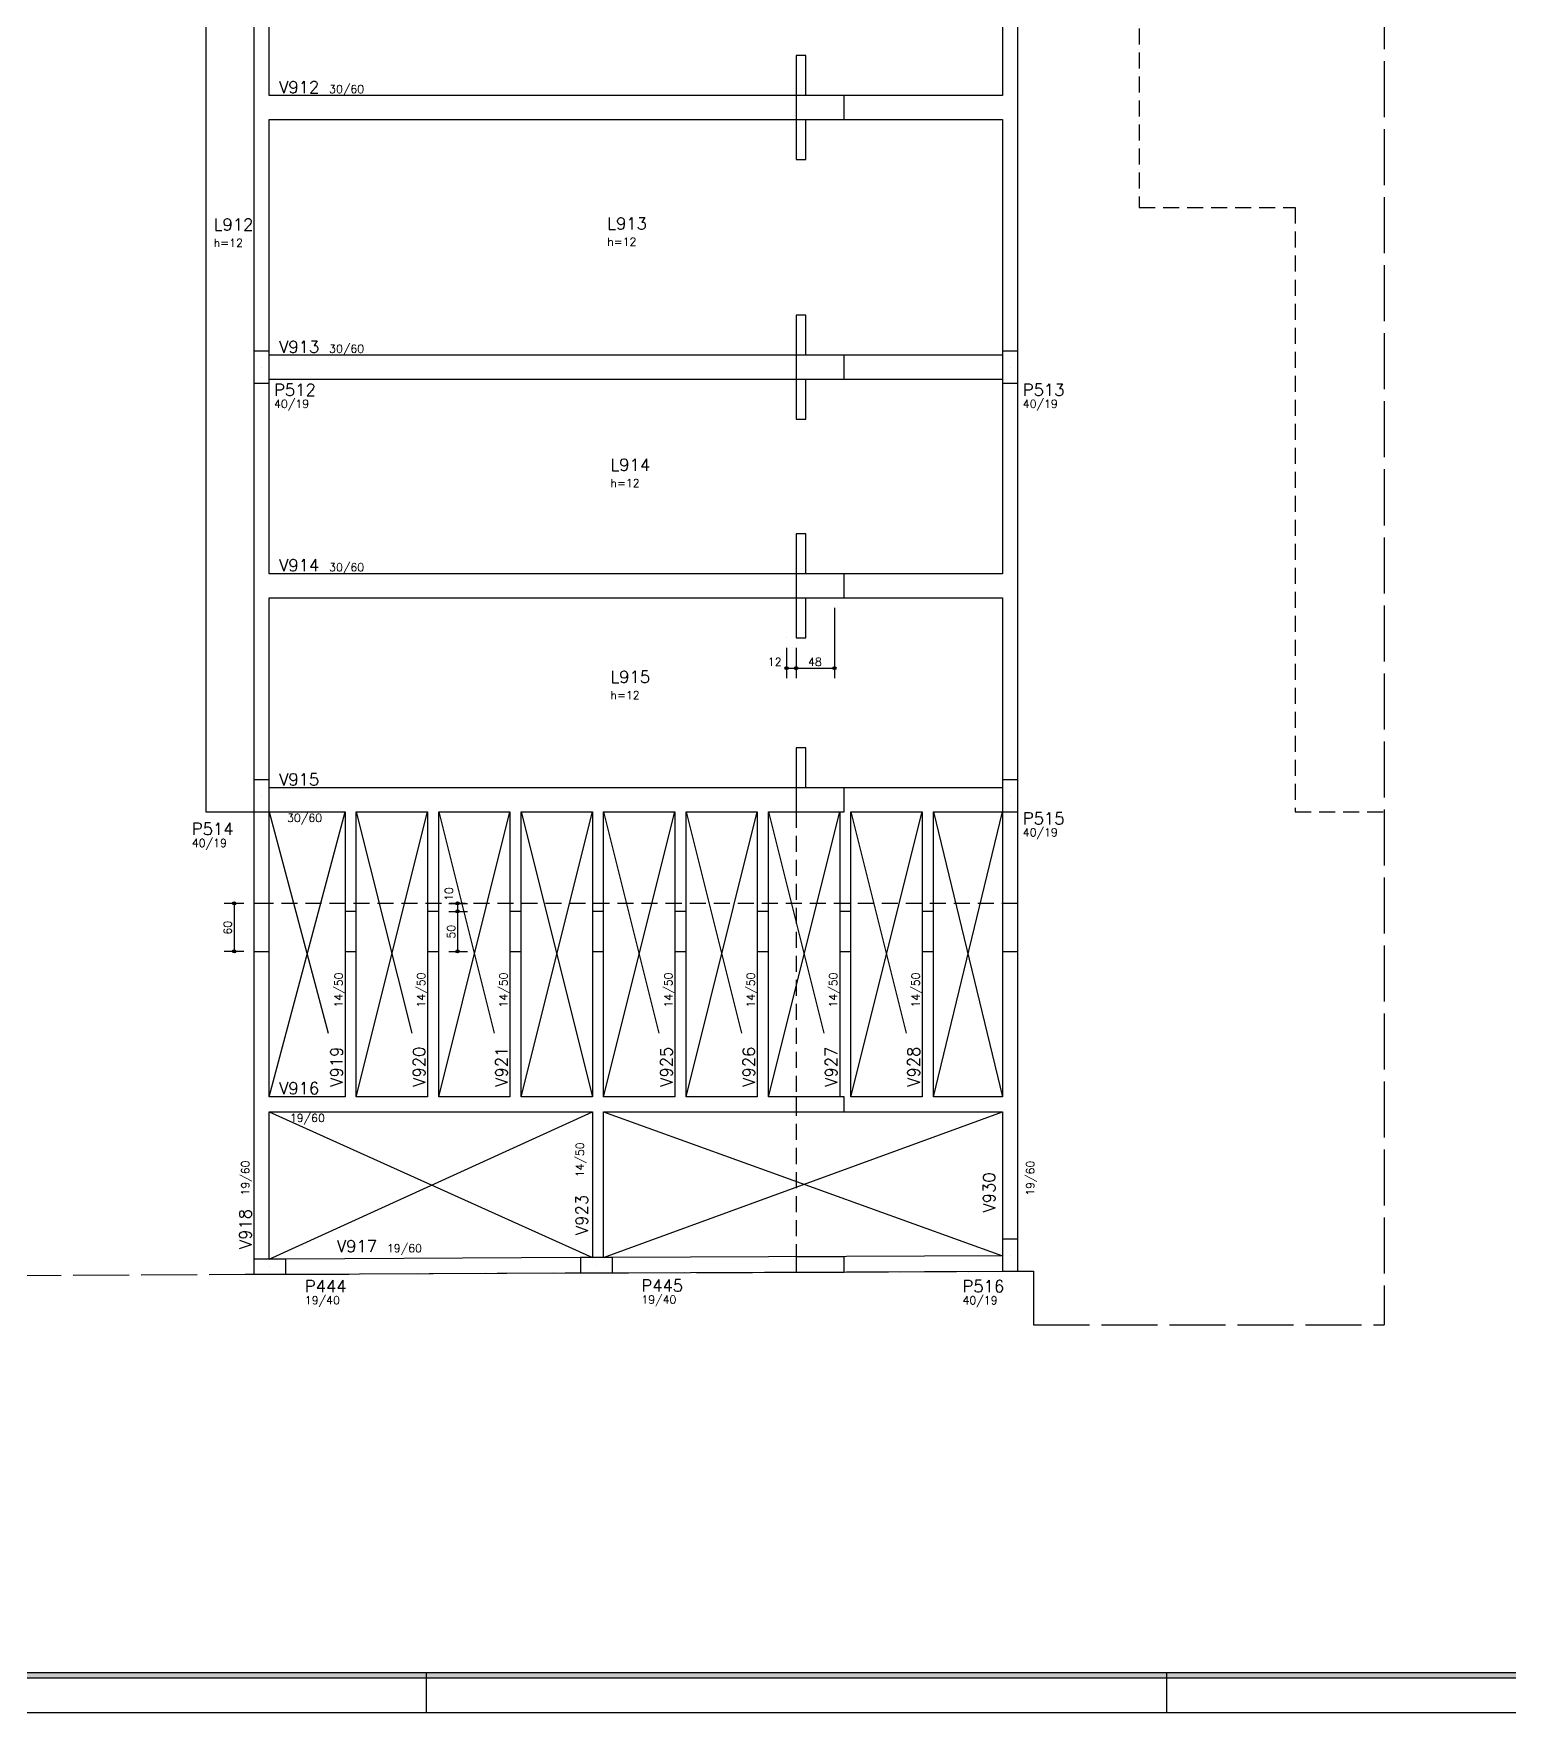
# Model space of a CAD drawing. Extents: x -6512 to 358, y -483 to 3722.
# Drawn here: x -3833 to -1989, y -483 to 1615 of the extents above; entities that cross this region are included whole.
import ezdxf

# ---------------------------------------------------------------- set-up
doc = ezdxf.new("R2010")
doc.units = 0
doc.header["$LTSCALE"] = 100
doc.header["$MEASUREMENT"] = 0
doc.linetypes.add('ESTILO_TQS_0001', pattern=[0.85, 0.7, -0.15])
doc.linetypes.add('ESTILO_TQS_0002', pattern=[0.3, 0.2, -0.1])
doc.layers.get('0').update_dxf_attribs({"color": 245, "linetype": 'CONTINUOUS'})
for name, color, linetype in [('01', 7, 'CONTINUOUS'), ('10', 7, 'CONTINUOUS'), ('11', 7, 'CONTINUOUS'), ('12', 7, 'CONTINUOUS'), ('13', 7, 'CONTINUOUS'), ('18', 4, 'CONTINUOUS'), ('201', 7, 'ESTILO_TQS_0001'), ('210', 7, 'ESTILO_TQS_0002'), ('221', 102, 'CONTINUOUS'), ('237', 7, 'CONTINUOUS'), ('241', 7, 'CONTINUOUS'), ('242', 7, 'CONTINUOUS'), ('30', 7, 'CONTINUOUS'), ('4', 3, 'CONTINUOUS'), ('8', 7, 'CONTINUOUS'), ('9', 3, 'CONTINUOUS')]:
    doc.layers.add(name, color=color, linetype=linetype)
doc.styles.get("Standard").update_dxf_attribs({"font": 'ROMANS.SHX'})

msp = doc.modelspace()

# ---------------------------------------------------------------- linework, layer by layer
for p, q in [((-3342.306011, -432.663814), (-3342.306011, -482.663814)), ((-2417.306011, -432.663814), (-2417.306011, -482.663814))]:
    msp.add_line(p, q)
for points in [[(-6512.306011, -482.663814), (357.693989, -482.663814), (357.693989, 3722.336186), (-6512.306011, 3722.336186), (-6512.306011, -482.663814)], [(307.693989, -432.663814), (307.693989, -439.663814), (-6394.306011, -439.663814), (-6394.306011, 3679.336186), (307.693989, 3679.336186), (307.693989, 3672.336186), (-6387.306011, 3672.336186), (-6387.306011, -432.663814), (307.693989, -432.663814)], [(-6387.306011, -432.663814), (307.693989, -432.663814), (307.693989, 3672.336186), (-6387.306011, 3672.336186), (-6387.306011, -432.663814)]]:
    msp.add_lwpolyline(points)
for points in [[(307.693989, -439.663814), (-6394.306011, -439.663814), (-6387.306011, -432.663814)], [(307.693989, -439.663814), (-6387.306011, -432.663814), (307.693989, -432.663814)]]:
    msp.add_solid(points)
at = {"layer": '01'}
for points in [[(-3557.626021, 1816.596), (-3557.626021, 1522.586198)], [(-3538.626021, 1537.586198), (-3538.626021, 1816.596)], [(-2622.126021, 1816.596), (-2622.126021, 1537.586198)], [(-2603.126021, 1522.586198), (-2603.126021, 1816.596)], [(-2622.126021, 1537.586198), (-3538.626021, 1537.586198)], [(-3557.626021, 1522.586198), (-3557.626021, 1218.096)], [(-2603.126021, 1218.096), (-2603.126021, 1522.586198)], [(-3538.626021, 1218.096), (-3538.626021, 1507.586198)], [(-3538.626021, 1507.586198), (-2622.126021, 1507.586198)], [(-2622.126021, 1507.586198), (-2622.126021, 1218.096)], [(-2622.126021, 1213.096), (-3538.626021, 1213.096)], [(-3557.626021, 1178.096), (-3557.626021, 925.096013)], [(-3538.626021, 1183.096), (-2622.126021, 1183.096)], [(-3538.626021, 940.096013), (-3538.626021, 1178.096)], [(-2622.126021, 1178.096), (-2622.126021, 940.096013)], [(-2603.126021, 925.096013), (-2603.126021, 1178.096)], [(-3557.626021, 925.096013), (-3557.626021, 682.596026)], [(-2622.126021, 940.096013), (-3538.626021, 940.096013)], [(-2603.126021, 682.596026), (-2603.126021, 925.096013)], [(-3538.626021, 682.596026), (-3538.626021, 910.096013)], [(-3538.626021, 910.096013), (-2622.126021, 910.096013)], [(-2622.126021, 910.096013), (-2622.126021, 682.596026)], [(-3436.626021, 672.596026), (-3538.626021, 672.596026)], [(-3333.626021, 672.596026), (-3436.626021, 672.596026)], [(-3230.626021, 672.596026), (-3333.626021, 672.596026)], [(-3127.626021, 672.596026), (-3230.626021, 672.596026)], [(-3024.626021, 672.596026), (-3127.626021, 672.596026)], [(-2921.626021, 672.596026), (-3024.626021, 672.596026)], [(-2818.626021, 672.596026), (-2921.626021, 672.596026)], [(-2715.626021, 672.596026), (-2818.626021, 672.596026)], [(-2622.126021, 672.596026), (-2715.626021, 672.596026)], [(-3557.626021, 642.596026), (-3557.626021, 277.096)], [(-3538.626021, 286.596), (-3538.626021, 642.596026)], [(-3538.626021, 642.596026), (-3443.626021, 642.596026)], [(-3443.626021, 642.596026), (-3443.626021, 286.596)], [(-3429.626021, 642.596026), (-3340.626021, 642.596026)], [(-3429.626021, 286.596), (-3429.626021, 642.596026)], [(-3340.626021, 642.596026), (-3340.626021, 286.596)], [(-3326.626021, 642.596026), (-3237.626021, 642.596026)], [(-3326.626021, 286.596), (-3326.626021, 642.596026)], [(-3237.626021, 642.596026), (-3237.626021, 286.596)], [(-3223.626021, 642.596026), (-3134.626021, 642.596026)], [(-3223.626021, 286.596), (-3223.626021, 642.596026)], [(-3134.626021, 642.596026), (-3134.626021, 286.596)], [(-3120.626021, 642.596026), (-3031.626021, 642.596026)], [(-3120.626021, 286.596), (-3120.626021, 642.596026)], [(-3031.626021, 642.596026), (-3031.626021, 286.596)], [(-3017.626021, 642.596026), (-2928.626021, 642.596026)], [(-3017.626021, 286.596), (-3017.626021, 642.596026)], [(-2928.626021, 642.596026), (-2928.626021, 286.596)], [(-2914.626021, 642.596026), (-2825.626021, 642.596026)], [(-2914.626021, 286.596), (-2914.626021, 642.596026)], [(-2825.626021, 642.596026), (-2825.626021, 286.596)], [(-2811.626021, 642.596026), (-2722.626021, 642.596026)], [(-2811.626021, 286.596), (-2811.626021, 642.596026)], [(-2722.626021, 642.596026), (-2722.626021, 286.596)], [(-2708.626021, 642.596026), (-2622.126021, 642.596026)], [(-2708.626021, 286.596), (-2708.626021, 642.596026)], [(-2622.126021, 642.596026), (-2622.126021, 286.596)], [(-2603.126021, 277.096), (-2603.126021, 642.596026)], [(-3557.626021, 277.096), (-3557.626021, 83.796)], [(-3443.626021, 286.596), (-3538.626021, 286.596)], [(-3340.626021, 286.596), (-3429.626021, 286.596)], [(-3237.626021, 286.596), (-3326.626021, 286.596)], [(-3134.626021, 286.596), (-3223.626021, 286.596)], [(-3031.626021, 286.596), (-3120.626021, 286.596)], [(-2928.626021, 286.596), (-3017.626021, 286.596)], [(-2825.626021, 286.596), (-2914.626021, 286.596)], [(-2722.626021, 286.596), (-2811.626021, 286.596)], [(-2622.126021, 286.596), (-2708.626021, 286.596)], [(-2603.126021, 108.51844), (-2603.126021, 277.096)], [(-3538.626021, 83.796), (-3538.626021, 267.596)], [(-3538.626021, 267.596), (-3436.626021, 267.596)], [(-3436.626021, 267.596), (-3333.626021, 267.596)], [(-3333.626021, 267.596), (-3230.626021, 267.596)], [(-3230.626021, 267.596), (-3134.626021, 267.596)], [(-3134.626021, 267.596), (-3134.626021, 85.596)], [(-3120.626021, 85.596), (-3120.626021, 267.596)], [(-3120.626021, 267.596), (-3024.626021, 267.596)], [(-3024.626021, 267.596), (-2921.626021, 267.596)], [(-2921.626021, 267.596), (-2818.626021, 267.596)], [(-2818.626021, 267.596), (-2715.626021, 267.596)], [(-2715.626021, 267.596), (-2622.126021, 267.596)], [(-2622.126021, 267.596), (-2622.126021, 108.51844)], [(-3149.626021, 85.596), (-3517.626021, 83.796)], [(-2622.126021, 87.760406), (-3109.626021, 85.596)], [(-3517.626021, 64.796), (-3149.626021, 66.596)], [(-3109.626021, 66.596), (-2622.126021, 68.760406)]]:
    msp.add_lwpolyline(points, dxfattribs=at)
at = {"layer": '18'}
for p, q in [((-2880.164304, 1587.586198), (-2880.164304, 1507.586198)), ((-2868.164304, 1537.586198), (-2868.164304, 1587.586198)), ((-2820.164304, 1537.586198), (-2868.164304, 1537.586198)), ((-2820.164304, 1507.586198), (-2820.164304, 1537.586198)), ((-2880.164304, 1507.586198), (-2880.164304, 1457.586198)), ((-2868.164304, 1457.586198), (-2868.164304, 1507.586198)), ((-2868.164304, 1507.586198), (-2820.164304, 1507.586198)), ((-2880.164304, 1263.096), (-2880.164304, 1183.096)), ((-2868.164304, 1213.096), (-2868.164304, 1263.096)), ((-2820.164304, 1213.096), (-2868.164304, 1213.096)), ((-2820.164304, 1183.096), (-2820.164304, 1213.096)), ((-2880.164304, 1183.096), (-2880.164304, 1133.096)), ((-2868.164304, 1133.096), (-2868.164304, 1183.096)), ((-2868.164304, 1183.096), (-2820.164304, 1183.096)), ((-2880.164304, 990.096013), (-2880.164304, 910.096013)), ((-2868.164304, 940.096013), (-2868.164304, 990.096013)), ((-2820.164304, 940.096013), (-2868.164304, 940.096013)), ((-2820.164304, 910.096013), (-2820.164304, 940.096013)), ((-2880.164304, 910.096013), (-2880.164304, 860.096013)), ((-2868.164304, 860.096013), (-2868.164304, 910.096013)), ((-2868.164304, 910.096013), (-2820.164304, 910.096013)), ((-2880.164304, 722.596026), (-2880.164304, 642.596026)), ((-2868.164304, 672.596026), (-2868.164304, 722.596026)), ((-2820.164304, 672.596026), (-2868.164304, 672.596026)), ((-2820.164304, 642.596026), (-2820.164304, 672.596026)), ((-2880.164304, 642.596026), (-2820.164304, 642.596026)), ((-3557.626021, 528.278223), (-3557.626021, 468.278223)), ((-3538.626021, 528.278223), (-3557.626021, 528.278223)), ((-3538.626021, 468.278223), (-3538.626021, 528.278223)), ((-2622.126021, 528.278223), (-2622.126021, 468.278223)), ((-2603.126021, 528.278223), (-2622.126021, 528.278223)), ((-2603.126021, 468.278223), (-2603.126021, 528.278223)), ((-3443.626021, 518.278223), (-3443.626021, 468.278223)), ((-3429.626021, 518.278223), (-3443.626021, 518.278223)), ((-3429.626021, 468.278223), (-3429.626021, 518.278223)), ((-3340.626021, 518.278223), (-3340.626021, 468.278223)), ((-3326.626021, 518.278223), (-3340.626021, 518.278223)), ((-3326.626021, 468.278223), (-3326.626021, 518.278223)), ((-3237.626021, 518.278223), (-3237.626021, 468.278223)), ((-3223.626021, 518.278223), (-3237.626021, 518.278223)), ((-3223.626021, 468.278223), (-3223.626021, 518.278223)), ((-3134.626021, 518.278223), (-3134.626021, 468.278223)), ((-3120.626021, 518.278223), (-3134.626021, 518.278223)), ((-3120.626021, 468.278223), (-3120.626021, 518.278223)), ((-3031.626021, 518.278223), (-3031.626021, 468.278223)), ((-3017.626021, 518.278223), (-3031.626021, 518.278223)), ((-3017.626021, 468.278223), (-3017.626021, 518.278223)), ((-2928.626021, 518.278223), (-2928.626021, 468.278223)), ((-2914.626021, 518.278223), (-2928.626021, 518.278223)), ((-2914.626021, 468.278223), (-2914.626021, 518.278223)), ((-2825.626021, 518.278223), (-2825.626021, 468.278223)), ((-2811.626021, 518.278223), (-2825.626021, 518.278223)), ((-2811.626021, 468.278223), (-2811.626021, 518.278223)), ((-2722.626021, 518.278223), (-2722.626021, 468.278223)), ((-2708.626021, 518.278223), (-2722.626021, 518.278223)), ((-2708.626021, 468.278223), (-2708.626021, 518.278223)), ((-3557.626021, 468.278223), (-3538.626021, 468.278223)), ((-3443.626021, 468.278223), (-3429.626021, 468.278223)), ((-3340.626021, 468.278223), (-3326.626021, 468.278223)), ((-3237.626021, 468.278223), (-3223.626021, 468.278223)), ((-3134.626021, 468.278223), (-3120.626021, 468.278223)), ((-3031.626021, 468.278223), (-3017.626021, 468.278223)), ((-2928.626021, 468.278223), (-2914.626021, 468.278223)), ((-2825.626021, 468.278223), (-2811.626021, 468.278223)), ((-2722.626021, 468.278223), (-2708.626021, 468.278223)), ((-2622.126021, 468.278223), (-2603.126021, 468.278223)), ((-2820.164304, 286.596), (-2880.164304, 286.596)), ((-2880.164304, 286.596), (-2880.164304, 267.596)), ((-2820.164304, 267.596), (-2820.164304, 286.596)), ((-2880.164304, 267.596), (-2820.164304, 267.596)), ((-2820.164304, 86.614766), (-2880.164304, 86.614766)), ((-2880.164304, 86.614766), (-2880.164304, 67.614766)), ((-2820.164304, 67.614766), (-2820.164304, 86.614766)), ((-2880.164304, 67.614766), (-2820.164304, 67.614766))]:
    msp.add_line(p, q, dxfattribs=at)
at = {"layer": '201'}
msp.add_line((-2145.44106, 3365.609214), (-2145.44106, 1.595874), dxfattribs=at)
msp.add_lwpolyline([(-4201.426021, 1.596), (-4201.426021, 61.596), (-4100.626021, 62.596), (-4038.626021, 62.596), (-3568.626021, 64.796), (-3508.626021, 64.796), (-3149.626021, 66.596), (-3089.626021, 66.596), (-2622.126021, 68.51844), (-2583.498828, 68.51844), (-2583.498828, 1.595874), (-2145.44106, 1.595874)], dxfattribs=at)
at = {"layer": '210'}
for p, q in [((-2880.164304, 642.596026), (-2880.164304, 86.614766)), ((-2603.126021, 528.278223), (-3557.626021, 528.278223))]:
    msp.add_line(p, q, dxfattribs=at)
msp.add_lwpolyline([(-2451.626464, 3365.609214), (-2451.626464, 2657.595874), (-2416.626464, 2657.595874), (-2416.626464, 2392.595874), (-2306.626464, 2392.595874), (-2306.626464, 2079.60349), (-2416.626464, 2079.60349), (-2416.626464, 1861.595874), (-2451.626464, 1861.595874), (-2451.626464, 1397.595874), (-2256.626464, 1397.595874), (-2256.626464, 642.595874), (-2145.44106, 642.595874)], dxfattribs=at)
at = {"layer": '221', "color": 11, "linetype": 'Continuous'}
for p, q in [((-2832.164304, 910.096013), (-2832.164304, 910.096013)), ((-2832.164304, 897.596013), (-2832.164304, 809.649035)), ((-2892.164304, 860.096013), (-2892.164304, 860.096013)), ((-2880.164304, 860.096013), (-2880.164304, 860.096013)), ((-2880.164304, 860.096013), (-2880.164304, 860.096013)), ((-2892.164304, 847.596013), (-2892.164304, 809.649035)), ((-2880.164304, 847.596013), (-2880.164304, 809.649035)), ((-2880.164304, 847.596013), (-2880.164304, 809.649035)), ((-2892.164304, 822.149035), (-2880.164304, 822.149035)), ((-2880.164304, 822.149035), (-2832.164304, 822.149035)), ((-3570.126021, 528.278223), (-3594.871964, 528.278223)), ((-3582.371964, 528.278223), (-3582.371964, 468.278223)), ((-3557.626021, 528.278223), (-3557.626021, 528.278223)), ((-3326.626021, 528.278223), (-3326.626021, 528.278223)), ((-3314.126021, 528.278223), (-3290.628848, 528.278223)), ((-3303.128848, 528.278223), (-3303.128848, 518.278223)), ((-3326.626021, 518.278223), (-3326.626021, 518.278223)), ((-3326.626021, 518.278223), (-3326.626021, 518.278223)), ((-3314.126021, 518.278223), (-3290.628848, 518.278223)), ((-3314.126021, 518.278223), (-3290.628848, 518.278223)), ((-3303.128848, 518.278223), (-3303.128848, 468.278223)), ((-3570.126021, 468.278223), (-3594.871964, 468.278223)), ((-3557.626021, 468.278223), (-3557.626021, 468.278223)), ((-3326.626021, 468.278223), (-3326.626021, 468.278223)), ((-3314.126021, 468.278223), (-3290.628848, 468.278223))]:
    msp.add_line(p, q, dxfattribs=at)
for centre, radius in [((-2892.164304, 822.149035), 2), ((-2892.164304, 822.149035), 1), ((-2880.164304, 822.149035), 2), ((-2880.164304, 822.149035), 2), ((-2880.164304, 822.149035), 1), ((-2880.164304, 822.149035), 1), ((-2832.164304, 822.149035), 2), ((-2832.164304, 822.149035), 1), ((-3582.371964, 528.278223), 2), ((-3582.371964, 528.278223), 1), ((-3303.128848, 528.278223), 2), ((-3303.128848, 528.278223), 1), ((-3303.128848, 518.278223), 2), ((-3303.128848, 518.278223), 2), ((-3303.128848, 518.278223), 1), ((-3303.128848, 518.278223), 1), ((-3582.371964, 468.278223), 2), ((-3582.371964, 468.278223), 1), ((-3303.128848, 468.278223), 2), ((-3303.128848, 468.278223), 1)]:
    msp.add_circle(centre, radius, dxfattribs=at)
at = {"layer": '237'}
for p, q in [((-3617.626021, 1916.536), (-3617.626021, 642.596026)), ((-3617.626021, 642.596026), (-3555.126021, 642.596026))]:
    msp.add_line(p, q, dxfattribs=at)
at = {"layer": '241'}
for p, q in [((-3538.626021, 286.596), (-3443.626021, 642.596026)), ((-3538.626021, 642.596026), (-3464.785112, 365.886915)), ((-3429.626021, 286.596), (-3340.626021, 642.596026)), ((-3429.626021, 642.596026), (-3360.448749, 365.886915)), ((-3326.626021, 286.596), (-3237.626021, 642.596026)), ((-3326.626021, 642.596026), (-3257.448749, 365.886915)), ((-3223.626021, 286.596), (-3134.626021, 642.596026)), ((-3223.626021, 642.596026), (-3134.626021, 286.596)), ((-3120.626021, 286.596), (-3031.626021, 642.596026)), ((-3120.626021, 642.596026), (-3051.448749, 365.886915)), ((-3017.626021, 286.596), (-2928.626021, 642.596026)), ((-3017.626021, 642.596026), (-2948.448749, 365.886915)), ((-2914.626021, 286.596), (-2825.626021, 642.596026)), ((-2914.626021, 642.596026), (-2845.448749, 365.886915)), ((-2811.626021, 286.596), (-2722.626021, 642.596026)), ((-2811.626021, 642.596026), (-2742.448749, 365.886915)), ((-2708.626021, 286.596), (-2622.126021, 642.596026)), ((-2708.626021, 642.596026), (-2622.126021, 286.596)), ((-3538.626021, 83.796), (-3134.626021, 267.596)), ((-3538.626021, 267.596), (-3134.626021, 85.596)), ((-3120.626021, 85.596), (-2622.126021, 267.596)), ((-3120.626021, 267.596), (-2622.126021, 87.760406))]:
    msp.add_line(p, q, dxfattribs=at)
at = {"layer": '242'}
for p, q in [((-3548.126021, 1198.096), (-3548.126021, 1198.096)), ((-2612.626021, 1198.096), (-2612.626021, 1198.096)), ((-3548.126021, 662.596026), (-3548.126021, 662.596026)), ((-2612.626021, 662.596026), (-2612.626021, 662.596026)), ((-2612.626021, 88.51844), (-2612.626021, 88.51844)), ((-3537.626021, 74.296), (-3537.626021, 74.296)), ((-3129.626021, 76.096), (-3129.626021, 76.096))]:
    msp.add_line(p, q, dxfattribs=at)
at = {"layer": '30'}
for points in [[(-2820.164304, 1507.586198), (-2820.164304, 1537.586198), (-2868.164304, 1537.586198), (-2868.164304, 1587.586198), (-2880.164304, 1587.586198), (-2880.164304, 1507.586198), (-2880.164304, 1457.586198), (-2868.164304, 1457.586198), (-2868.164304, 1507.586198), (-2820.164304, 1507.586198)], [(-2820.164304, 1183.096), (-2820.164304, 1213.096), (-2868.164304, 1213.096), (-2868.164304, 1263.096), (-2880.164304, 1263.096), (-2880.164304, 1183.096), (-2880.164304, 1133.096), (-2868.164304, 1133.096), (-2868.164304, 1183.096), (-2820.164304, 1183.096)], [(-2820.164304, 910.096013), (-2820.164304, 940.096013), (-2868.164304, 940.096013), (-2868.164304, 990.096013), (-2880.164304, 990.096013), (-2880.164304, 910.096013), (-2880.164304, 860.096013), (-2868.164304, 860.096013), (-2868.164304, 910.096013), (-2820.164304, 910.096013)], [(-2880.164304, 642.596026), (-2820.164304, 642.596026), (-2820.164304, 672.596026), (-2868.164304, 672.596026), (-2868.164304, 722.596026), (-2880.164304, 722.596026), (-2880.164304, 642.596026)], [(-3557.626021, 528.278223), (-3557.626021, 468.278223), (-3538.626021, 468.278223), (-3538.626021, 528.278223), (-3557.626021, 528.278223)], [(-2622.126021, 528.278223), (-2622.126021, 468.278223), (-2603.126021, 468.278223), (-2603.126021, 528.278223), (-2622.126021, 528.278223)], [(-3443.626021, 518.278223), (-3443.626021, 468.278223), (-3429.626021, 468.278223), (-3429.626021, 518.278223), (-3443.626021, 518.278223)], [(-3340.626021, 518.278223), (-3340.626021, 468.278223), (-3326.626021, 468.278223), (-3326.626021, 518.278223), (-3340.626021, 518.278223)], [(-3237.626021, 518.278223), (-3237.626021, 468.278223), (-3223.626021, 468.278223), (-3223.626021, 518.278223), (-3237.626021, 518.278223)], [(-3134.626021, 518.278223), (-3134.626021, 468.278223), (-3120.626021, 468.278223), (-3120.626021, 518.278223), (-3134.626021, 518.278223)], [(-3031.626021, 518.278223), (-3031.626021, 468.278223), (-3017.626021, 468.278223), (-3017.626021, 518.278223), (-3031.626021, 518.278223)], [(-2928.626021, 518.278223), (-2928.626021, 468.278223), (-2914.626021, 468.278223), (-2914.626021, 518.278223), (-2928.626021, 518.278223)], [(-2825.626021, 518.278223), (-2825.626021, 468.278223), (-2811.626021, 468.278223), (-2811.626021, 518.278223), (-2825.626021, 518.278223)], [(-2722.626021, 518.278223), (-2722.626021, 468.278223), (-2708.626021, 468.278223), (-2708.626021, 518.278223), (-2722.626021, 518.278223)], [(-2880.164304, 267.596), (-2820.164304, 267.596), (-2820.164304, 286.596), (-2880.164304, 286.596), (-2880.164304, 267.596)], [(-2880.164304, 67.614766), (-2820.164304, 67.614766), (-2820.164304, 86.614766), (-2880.164304, 86.614766), (-2880.164304, 67.614766)]]:
    msp.add_lwpolyline(points, dxfattribs=at)
at = {"layer": '4'}
for points in [[(-3538.626021, 1178.096), (-3538.626021, 1218.096), (-3557.626021, 1218.096), (-3557.626021, 1178.096), (-3538.626021, 1178.096)], [(-2603.126021, 1178.096), (-2603.126021, 1218.096), (-2622.126021, 1218.096), (-2622.126021, 1178.096), (-2603.126021, 1178.096)], [(-3538.626021, 642.596026), (-3538.626021, 682.596026), (-3557.626021, 682.596026), (-3557.626021, 642.596026), (-3538.626021, 642.596026)], [(-2603.126021, 642.596026), (-2603.126021, 682.596026), (-2622.126021, 682.596026), (-2622.126021, 642.596026), (-2603.126021, 642.596026)], [(-2603.126021, 68.51844), (-2603.126021, 108.51844), (-2622.126021, 108.51844), (-2622.126021, 68.51844), (-2603.126021, 68.51844)], [(-3109.626021, 66.596), (-3109.626021, 85.596), (-3149.626021, 85.596), (-3149.626021, 66.596), (-3109.626021, 66.596)], [(-3517.626021, 64.796), (-3517.626021, 83.796), (-3557.626021, 83.796), (-3557.626021, 64.796), (-3517.626021, 64.796)]]:
    msp.add_lwpolyline(points, dxfattribs=at)

# ---------------------------------------------------------------- texts
at = {"layer": '10', "linetype": 'Continuous'}
for s, p in [('L913', (-3116.117713, 1370.355363)), ('L912', (-3607.769537, 1368.98517)), ('L914', (-3112.070709, 1068.853583)), ('L915', (-3112.070709, 803.774837))]:
    msp.add_text(s, height=15, dxfattribs=at).set_placement(p)
at = {"layer": '11', "linetype": 'Continuous'}
for s, rotation, p in [('30/60', 360, (-3463.626021, 1540.711198)), ('30/60', 360, (-3463.626021, 943.221013)), ('14/50', 90, (-3446.751021, 398.062891)), ('14/50', 90, (-3343.751021, 398.062891)), ('14/50', 90, (-3240.751021, 398.062891)), ('14/50', 90, (-3034.751021, 398.062891)), ('14/50', 90, (-2931.751021, 398.062891)), ('14/50', 90, (-2828.751021, 398.062891)), ('14/50', 90, (-2725.751021, 398.062891)), ('14/50', 90, (-3145.217013, 185.956658)), ('19/60', 90, (-3563.330474, 163.16332)), ('19/60', 90, (-2582.618407, 162.927479))]:
    msp.add_text(s, height=10, rotation=rotation, dxfattribs=at).set_placement(p)
for s, p in [('30/60', (-3463.626021, 1216.221)), ('30/60', (-3516.126021, 630.096026)), ('19/60', (-3512.626021, 255.096)), ('19/60', (-3391.379469, 92.351464))]:
    msp.add_text(s, height=10, dxfattribs=at).set_placement(p)
at = {"layer": '12', "linetype": 'Continuous'}
for s, p in [('40/19', (-3532.376021, 1147.471)), ('40/19', (-2596.876021, 1147.471)), ('40/19', (-3635.077911, 598.700557)), ('40/19', (-2596.876021, 611.971026)), ('19/40', (-3493.895602, 27.426992)), ('19/40', (-3073.465122, 28.168157)), ('40/19', (-2672.145873, 27.2532))]:
    msp.add_text(s, height=10, dxfattribs=at).set_placement(p)
at = {"layer": '13', "linetype": 'Continuous'}
for p in [(-3607.769537, 1348.58517), (-3116.117713, 1349.955363), (-3112.070709, 1048.453583), (-3112.070709, 783.374837)]:
    msp.add_text('h=12', height=10, dxfattribs=at).set_placement(p)
at = {"layer": '221', "color": 11, "linetype": 'Continuous'}
for s, p in [('12', (-2915.497634, 825.149035)), ('48', (-2865.164304, 825.149035))]:
    msp.add_text(s, height=10, dxfattribs=at).set_placement(p)
for s, p in [('10', (-3308.874917, 531.272507)), ('60', (-3585.371964, 489.278223)), ('50', (-3306.128848, 484.278223))]:
    msp.add_text(s, height=10, rotation=90, dxfattribs=at).set_placement(p)
at = {"layer": '8', "linetype": 'Continuous'}
for s, rotation, p in [('V912', 360, (-3526.126021, 1540.711198)), ('V914', 360, (-3526.126021, 943.221013)), ('V919', 90, (-3446.751021, 299.096)), ('V920', 90, (-3343.751021, 299.096)), ('V921', 90, (-3240.751021, 299.096)), ('V925', 90, (-3034.751021, 299.096)), ('V926', 90, (-2931.751021, 299.096)), ('V927', 90, (-2828.751021, 299.096)), ('V928', 90, (-2725.751021, 299.096)), ('V930', 90, (-2631.42863, 142.001282)), ('V923', 90, (-3140.448609, 113.896156)), ('V918', 90, (-3560.751021, 96.296))]:
    msp.add_text(s, height=15, rotation=rotation, dxfattribs=at).set_placement(p)
for s, p in [('V913', (-3526.126021, 1216.221)), ('V915', (-3526.126021, 675.721026)), ('V916', (-3526.126021, 289.721)), ('V917', (-3453.879469, 92.351464))]:
    msp.add_text(s, height=15, dxfattribs=at).set_placement(p)
at = {"layer": '9', "linetype": 'Continuous'}
for s, p in [('P512', (-3532.376021, 1162.471)), ('P513', (-2596.876021, 1162.471)), ('P515', (-2596.876021, 626.971026)), ('P514', (-3635.077911, 613.700557)), ('P444', (-3493.895602, 42.426992)), ('P445', (-3073.465122, 43.168157)), ('P516', (-2672.145873, 42.2532))]:
    msp.add_text(s, height=15, dxfattribs=at).set_placement(p)

doc.saveas('drawing.dxf')
